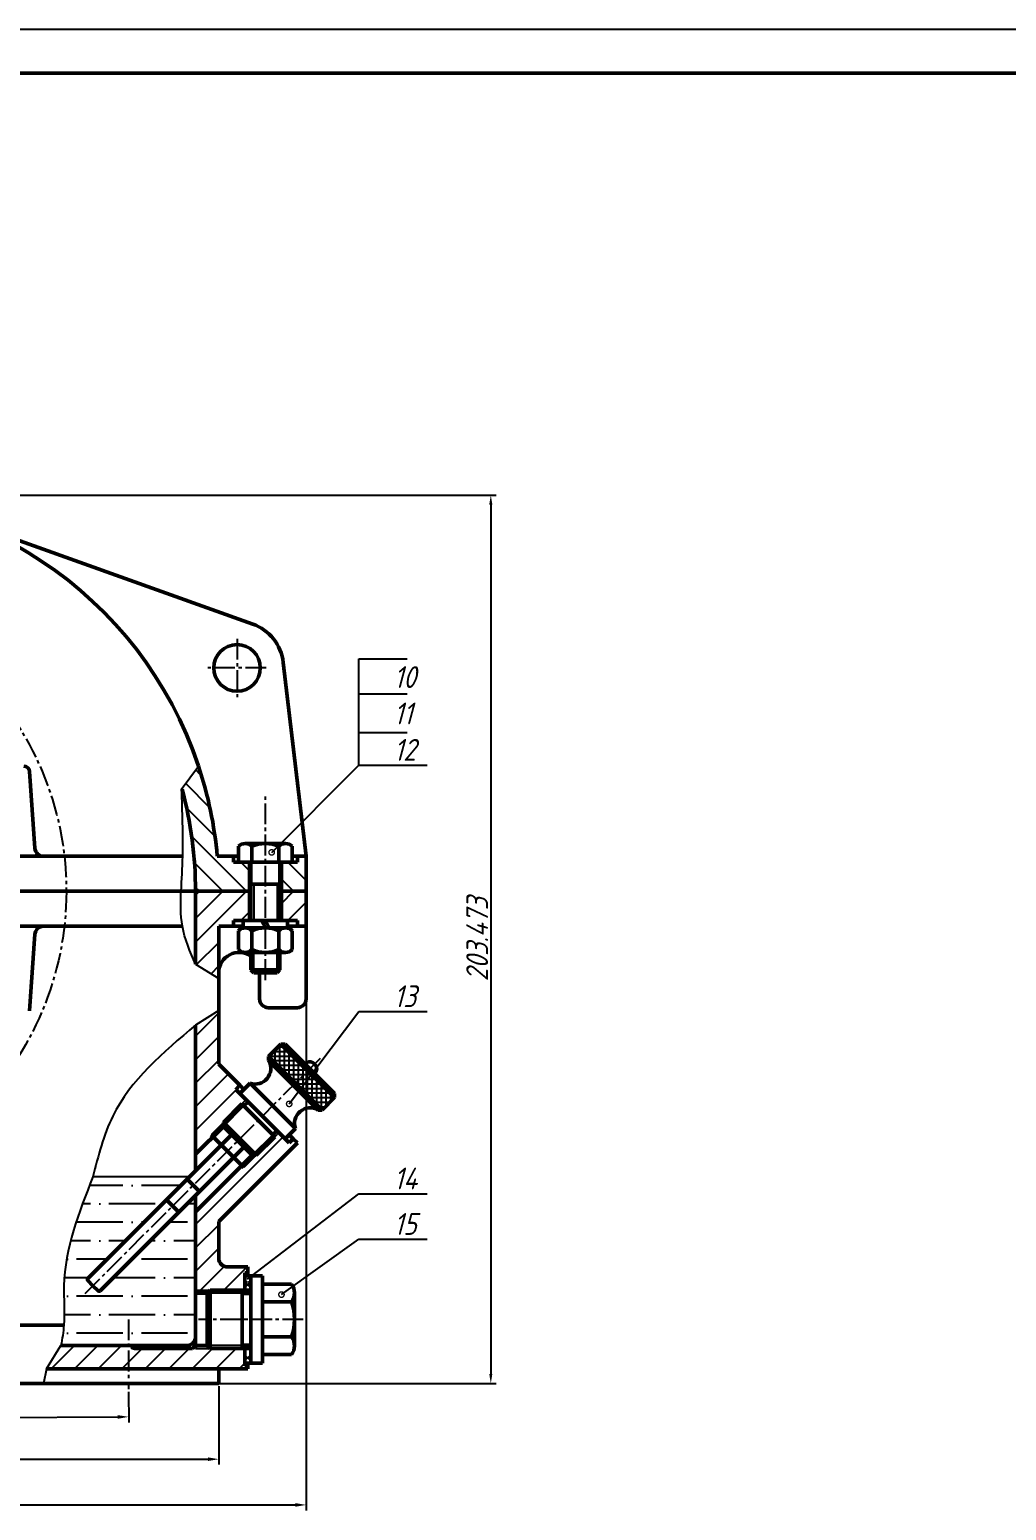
# Model space of a CAD drawing. Header units: millimetres. Extents: x 0 to 3756, y 0 to 2107.
# Drawn here: x 422.7 to 646.5, y 501.8 to 841 of the extents above; entities that cross this region are included whole.
import ezdxf
from ezdxf import colors
from ezdxf.entities.mleader import LeaderData, LeaderLine
from ezdxf.math import Vec2, Vec3

# ---------------------------------------------------------------- set-up
doc = ezdxf.new("R2010")
doc.units = ezdxf.units.MM
doc.header["$LTSCALE"] = 0.25
doc.linetypes.add('CENTER2', pattern=[28.575, 19.05, -3.175, 3.175, -3.175])
for name, color, linetype, lineweight in [('剖面线', 7, 'Continuous', 25), ('点划线', 7, 'CENTER2', 25), ('粗实线', 7, 'Continuous', 50), ('细实线', 7, 'Continuous', 25)]:
    doc.layers.add(name, color=color, linetype=linetype, lineweight=lineweight)
doc.styles.add('gbeitc', font='gbeitc.shx', dxfattribs={"height": 5, "bigfont": 'gbcbig.shx'})
doc.dimstyles.new('1-1.5 ISO-25', dxfattribs={"dimtxt": 5, "dimasz": 2.5, "dimexe": 1.25, "dimexo": 0.625, "dimtad": 1, "dimtoh": 1, "dimlfac": 1.5, "dimdsep": 46, "dimtxsty": 'gbeitc', "dimcen": 2.5, "dimadec": 0, "dimazin": 0, "dimtfac": 1, "dimtmove": 0, "dimatfit": 3, "dimfxl": 1, "dimarcsym": 0})
doc.dimstyles.new('ISO-25', dxfattribs={"dimtxt": 5, "dimasz": 2.1875, "dimexe": 1.25, "dimexo": 0.625, "dimtad": 1, "dimtoh": 1, "dimdec": 3, "dimdsep": 46, "dimtxsty": 'gbeitc', "dimcen": 2.5, "dimadec": 0, "dimazin": 0, "dimtfac": 1, "dimtdec": 3, "dimtmove": 0, "dimatfit": 3, "dimfxl": 1, "dimarcsym": 0})
pattern_1 = [(45, (44.0072, 220.6547), (-2.694077, 2.694077), [])]
pattern_2 = [(135, (44.0072, 220.6547), (-1.1973675, -1.1973675), []), (225, (44.0072, 220.6547), (1.1973675, -1.1973675), [])]
pattern_3 = [(135, (44.0072, 220.6547), (-2.694077, -2.694077), [])]

# ---------------------------------------------------------------- blocks, each defined once
blk = doc.blocks.new('*D75')
at = {"layer": 'Defpoints', "color": 0, "transparency": 16777216}
for p in [(106.93, 643.63), (486.04, 643.63), (486.04, 503.06)]:
    blk.add_point(p, dxfattribs=at)
at = {"layer": '细实线', "color": 0, "lineweight": -2, "transparency": 16777216}
for p, q in [((106.93, 643.01), (106.93, 501.81)), ((486.04, 643.01), (486.04, 501.81)), ((109.43, 503.06), (483.54, 503.06))]:
    blk.add_line(p, q, dxfattribs=at)
at = {"layer": '细实线', "color": 0, "transparency": 16777216}
for points in [[(109.43, 503.48), (109.43, 502.64), (106.93, 503.06)], [(483.54, 503.48), (483.54, 502.64), (486.04, 503.06)]]:
    blk.add_solid(points, dxfattribs=at)
at = {"layer": '细实线', "color": 0, "transparency": 16777216, "insert": (296.48, 506.19), "char_height": 5, "attachment_point": 5, "style": 'gbeitc'}
blk.add_mtext('568.67', dxfattribs=at)
blk = doc.blocks.new('*D76')
at = {"layer": 'Defpoints', "color": 0, "transparency": 16777216}
for p in [(445.37, 529.56), (155.04, 528.23), (445.4, 523.23)]:
    blk.add_point(p, dxfattribs=at)
at = {"layer": '细实线', "color": 0, "lineweight": -2, "transparency": 16777216}
for p, q in [((155.04, 527.6), (155.07, 520.64)), ((445.38, 528.94), (445.41, 521.98)), ((157.57, 521.9), (442.9, 523.22))]:
    blk.add_line(p, q, dxfattribs=at)
at = {"layer": '细实线', "color": 0, "transparency": 16777216}
for points in [[(442.9, 523.63), (442.9, 522.8), (445.4, 523.23)], [(157.57, 522.32), (157.57, 521.49), (155.07, 521.89)]]:
    blk.add_solid(points, dxfattribs=at)
at = {"layer": '细实线', "color": 0, "transparency": 16777216, "insert": (300.22, 525.68), "char_height": 5, "attachment_point": 5, "rotation": 0.2631, "style": 'gbeitc'}
blk.add_mtext('435.51', dxfattribs=at)
blk = doc.blocks.new('*D71')
at = {"layer": 'Defpoints', "color": 0, "transparency": 16777216}
for p in [(126.93, 530.89), (466.04, 530.89), (466.04, 513.54)]:
    blk.add_point(p, dxfattribs=at)
at = {"layer": '细实线', "color": 0, "lineweight": -2, "transparency": 16777216}
for p, q in [((126.93, 530.27), (126.93, 512.29)), ((466.04, 530.27), (466.04, 512.29)), ((129.43, 513.54), (463.54, 513.54))]:
    blk.add_line(p, q, dxfattribs=at)
at = {"layer": '细实线', "color": 0, "transparency": 16777216}
for points in [[(129.43, 513.95), (129.43, 513.12), (126.93, 513.54)], [(463.54, 513.95), (463.54, 513.12), (466.04, 513.54)]]:
    blk.add_solid(points, dxfattribs=at)
at = {"layer": '细实线', "color": 0, "transparency": 16777216, "insert": (296.48, 516.66), "char_height": 5, "attachment_point": 5, "style": 'gbeitc'}
blk.add_mtext('508.67', dxfattribs=at)
blk = doc.blocks.new('_DotSmall')
at = {"color": 0, "linetype": 'ByBlock', "const_width": 0.5}
blk.add_lwpolyline([(-0.0625, 0, 1), (0.0625, 0, 1)], format="xyb", close=True, dxfattribs=at)
blk = doc.blocks.new('*D97')
at = {"layer": 'Defpoints', "color": 0, "transparency": 16777216}
for p in [(375.3, 734.37), (375.3, 530.89), (528.35, 530.89)]:
    blk.add_point(p, dxfattribs=at)
at = {"layer": '细实线', "color": 0, "lineweight": -2, "transparency": 16777216}
for p, q in [((375.93, 734.37), (529.6, 734.37)), ((528.35, 732.18), (528.35, 533.08)), ((375.93, 530.89), (529.6, 530.89))]:
    blk.add_line(p, q, dxfattribs=at)
at = {"layer": '细实线', "color": 0, "transparency": 16777216}
for points in [[(527.99, 732.18), (528.71, 732.18), (528.35, 734.37)], [(527.99, 533.08), (528.71, 533.08), (528.35, 530.89)]]:
    blk.add_solid(points, dxfattribs=at)
at = {"layer": '细实线', "color": 0, "transparency": 16777216, "insert": (525.23, 632.63), "char_height": 5, "attachment_point": 5, "rotation": 90, "style": 'gbeitc'}
blk.add_mtext('203.473', dxfattribs=at)

msp = doc.modelspace()

# ---------------------------------------------------------------- hatches: boundary and pattern name
at = {"layer": '剖面线'}
h = msp.add_hatch(dxfattribs=at)
h.set_pattern_fill('ANSI31', color=0, scale=1.2, angle=90, style=0)
h.set_pattern_definition(pattern_3)
edge = h.paths.add_edge_path()
edge.add_line((466.0398, 651.6314), (469.3731, 651.6314))
edge.add_line((469.3731, 651.6314), (469.3731, 650.298))
edge.add_line((469.3731, 650.298), (473.0398, 650.298))
edge.add_line((473.0398, 650.298), (473.0398, 643.6314))
edge.add_line((473.0398, 643.6314), (460.7064, 643.6314))
edge.add_arc((375.3031, 643.6314), 85.4033, 0, 15.855572)
edge.add_line((457.4571, 666.9647), (461.3924, 672.298))
edge.add_arc((375.3031, 643.6314), 90.7367, 5.058178, 18.41712, ccw=False)
edge.add_line((465.6864, 651.6314), (466.0398, 651.6314))
h = msp.add_hatch(dxfattribs=at)
h.set_pattern_fill('ANSI31', color=0, scale=1.2, angle=90, style=0)
h.set_pattern_definition(pattern_3)
h.paths.add_polyline_path([(486.0398, 651.6314), (486.0398, 643.6314), (480.3731, 643.6314), (480.3731, 650.298), (484.0398, 650.298), (484.0398, 651.6314)])
h = msp.add_hatch(dxfattribs=at)
h.set_pattern_fill('ANSI31', color=0, scale=1.2, style=0)
h.set_pattern_definition(pattern_1)
h.paths.add_polyline_path([(466.0398, 635.6314), (469.3731, 635.6314), (469.3731, 636.9647), (473.0398, 636.9647), (473.0398, 643.6314), (460.7064, 643.6314), (460.7064, 626.9647), (466.0398, 623.6314)])
h = msp.add_hatch(dxfattribs=at)
h.set_pattern_fill('ANSI31', color=0, scale=1.2, style=0)
h.set_pattern_definition(pattern_1)
h.paths.add_polyline_path([(486.0398, 635.6314), (486.0398, 643.6314), (480.3731, 643.6314), (480.3731, 636.9647), (484.0398, 636.9647), (484.0398, 635.6314)])
h = msp.add_hatch(dxfattribs=at)
h.set_pattern_fill('ANSI31', color=0, scale=1.2, style=0)
h.set_pattern_definition(pattern_1)
h.paths.add_polyline_path([(466.0398, 616.3032), (460.7064, 612.9699), (460.7064, 583.375), (467.0831, 589.7517), (467.0831, 590.6945), (471.3257, 594.9371), (471.7971, 594.4657), (472.7399, 595.4085), (469.9115, 598.237), (470.8543, 599.1798), (466.0398, 603.9943)])
h = msp.add_hatch(dxfattribs=at)
h.set_pattern_fill('ANSI37', color=0, scale=0.333333, angle=45, style=0)
h.set_pattern_definition([(90, (44.0072, 220.6547), (-1.0583333, 2e-16), []), (180, (44.0072, 220.6547), (-2e-16, -1.0583333), [])])
h.paths.add_polyline_path([(489.7105, 593.5229), (492.5389, 596.3513), (480.2824, 608.6079), (477.454, 605.7794)])
h = msp.add_hatch(dxfattribs=at)
h.set_pattern_fill('ANSI31', color=0, scale=1.2, style=0)
h.set_pattern_definition(pattern_1)
edge = h.paths.add_edge_path()
edge.add_line((483.1108, 586.9232), (482.168, 585.9804))
edge.add_line((482.168, 585.9804), (479.3396, 588.8089))
edge.add_line((479.3396, 588.8089), (478.3968, 587.8661))
edge.add_line((478.3968, 587.8661), (478.8682, 587.3946))
edge.add_line((478.8682, 587.3946), (474.6255, 583.152))
edge.add_line((474.6255, 583.152), (473.6827, 583.152))
edge.add_line((473.6827, 583.152), (460.7064, 570.1757))
edge.add_line((460.7064, 570.1757), (460.7064, 560.228))
edge.add_line((460.7064, 560.228), (460.7064, 551.5614))
edge.add_line((460.7064, 551.5614), (463.3731, 551.5614))
edge.add_line((463.3731, 551.5614), (464.0398, 552.228))
edge.add_line((464.0398, 552.228), (472.0398, 552.228))
edge.add_line((472.0398, 552.228), (472.0398, 556.228))
edge.add_line((472.0398, 556.228), (472.7064, 556.228))
edge.add_line((472.7064, 556.228), (472.7064, 557.5614))
edge.add_line((472.7064, 557.5614), (468.0398, 557.5614))
edge.add_arc((468.0398, 559.5614), 2, 180, 270, ccw=False)
edge.add_line((466.0398, 559.5614), (466.0398, 560.228))
edge.add_line((466.0398, 560.228), (466.0398, 567.9666))
edge.add_line((466.0398, 567.9666), (484.0536, 585.9804))
edge.add_line((484.0536, 585.9804), (483.1108, 586.9232))
h = msp.add_hatch(dxfattribs=at)
h.set_pattern_fill('ANSI36', color=0, scale=1.333333, angle=135, style=0)
h.set_pattern_definition([(180, (44.007, 220.6547), (-7.408333, -4.233333), [10.583333, -2.116667, 0, -2.116667])])
edge = h.paths.add_edge_path()
edge.add_line((460.7064, 560.228), (460.7064, 570.1757))
edge.add_line((460.7064, 570.1757), (460.7064, 573.9469))
edge.add_line((460.7064, 573.9469), (438.8662, 552.1067))
edge.add_arc((438.6305, 552.3424), 0.3333, 225, 315, ccw=False)
edge.add_line((438.3948, 552.1067), (437.2163, 553.2852))
edge.add_line((437.2163, 553.2852), (436.0378, 554.4637))
edge.add_arc((436.2735, 554.6994), 0.3333, 135, 225, ccw=False)
edge.add_line((436.0378, 554.9351), (459.3307, 578.228))
edge.add_line((459.3307, 578.228), (437.2163, 578.228))
edge.add_spline(control_points=[(437.2163, 578.228), (433.9825, 570.0374), (429.6142, 558.9734), (430.9523, 545.6453), (430.1595, 541.1129), (429.8882, 539.5614)], knot_values=[0, 0, 0, 0, 38.72553645, 52.31132289, 59.3823907, 59.3823907, 59.3823907, 59.3823907], degree=3, periodic=0)
edge.add_line((429.8882, 539.5614), (458.7064, 539.5614))
edge.add_arc((458.7064, 541.5614), 2, 270, 360)
edge.add_line((460.7064, 541.5614), (460.7064, 560.228))
h = msp.add_hatch(dxfattribs=at)
h.set_pattern_fill('ANSI37', color=256, scale=0.533333, angle=90, style=0)
h.set_pattern_definition(pattern_2)
h.paths.add_polyline_path([(472.0398, 555.5614), (473.3731, 555.5614), (473.3731, 552.228), (472.0398, 552.228)])
h = msp.add_hatch(dxfattribs=at)
h.set_pattern_fill('ANSI31', color=0, scale=1.2, style=0)
h.set_pattern_definition(pattern_1)
edge = h.paths.add_edge_path()
edge.add_line((426.5548, 534.228), (429.8882, 539.5614))
edge.add_line((429.8882, 539.5614), (446.0398, 539.5614))
edge.add_arc((446.7064, 539.5614), 0.6667, 180, 270)
edge.add_line((446.7064, 538.8947), (460.0398, 538.8947))
edge.add_line((460.0398, 538.8947), (460.7064, 539.5614))
edge.add_line((460.7064, 539.5614), (463.3731, 539.5614))
edge.add_line((463.3731, 539.5614), (464.0398, 538.8947))
edge.add_line((464.0398, 538.8947), (472.0398, 538.8947))
edge.add_line((472.0398, 538.8947), (472.0398, 534.8947))
edge.add_line((472.0398, 534.8947), (472.7064, 534.8947))
edge.add_line((472.7064, 534.8947), (472.7064, 534.228))
edge.add_line((472.7064, 534.228), (426.5548, 534.228))
h = msp.add_hatch(dxfattribs=at)
h.set_pattern_fill('ANSI37', color=256, scale=0.533333, angle=90, style=0)
h.set_pattern_definition(pattern_2)
h.paths.add_polyline_path([(472.0398, 535.5614), (473.3731, 535.5614), (473.3731, 538.8947), (472.0398, 538.8947)])

# ---------------------------------------------------------------- linework, layer by layer
at = {"layer": '点划线'}
for p, q in [((470.2201, 701.4544), (470.2201, 688.1211)), ((476.8868, 694.7877), (463.5535, 694.7877)), ((476.7064, 623.2807), (476.7064, 665.6314)), ((489.2391, 605.308), (434.8593, 550.9282)), ((445.3731, 545.5614), (445.3731, 529.5614)), ((485.3731, 545.5614), (461.3731, 545.5614))]:
    msp.add_line(p, q, dxfattribs=at)
msp.add_circle((360.5017, 643.6314), 70.6147, dxfattribs=at)
at = {"layer": '粗实线'}
for p, q in [((1179, 831), (25, 831)), ((473.8035, 704.8345), (405.7854, 729.0946)), ((480.8137, 696.0346), (486.0398, 651.6314)), ((422.7027, 671.0564), (423.9145, 653.4849)), ((414.2318, 651.6314), (457.6874, 651.6314)), ((423.9145, 653.4849), (423.9145, 653.4849)), ((425.2837, 651.6314), (425.2837, 651.6314)), ((466.0398, 651.6314), (465.6864, 651.6314)), ((466.0398, 651.6314), (469.3731, 651.6314)), ((469.3731, 651.6314), (469.3731, 650.298)), ((470.548, 651.6314), (469.3731, 651.6314)), ((470.548, 650.298), (470.548, 653.927)), ((472.0876, 654.5647), (481.3252, 654.5647)), ((473.6272, 650.298), (473.6272, 653.927)), ((479.7856, 650.298), (479.7856, 653.927)), ((482.8648, 650.298), (482.8648, 653.927)), ((482.8648, 651.6314), (484.0398, 651.6314)), ((484.0398, 650.298), (484.0398, 651.6314)), ((484.0398, 651.6314), (486.0398, 651.6314)), ((486.0398, 651.6314), (486.0398, 643.6314)), ((469.3731, 650.298), (484.0398, 650.298)), ((476.7064, 650.298), (470.548, 650.298)), ((470.548, 650.298), (482.8648, 650.298)), ((473.0398, 650.298), (473.0398, 643.6314)), ((473.3731, 650.298), (473.3731, 636.9647)), ((480.0398, 650.298), (480.0398, 636.9647)), ((480.3731, 643.6314), (480.3731, 650.298)), ((473.3731, 645.2314), (480.0398, 645.2314)), ((407.2837, 643.6314), (457.3541, 643.6314)), ((457.3541, 643.6314), (473.3731, 643.6314)), ((473.0398, 643.6314), (460.7064, 643.6314)), ((460.7064, 643.6314), (460.7064, 626.9647)), ((473.0398, 643.6314), (460.7064, 643.6314)), ((473.0398, 636.9647), (473.0398, 643.6314)), ((486.0398, 643.6314), (480.0398, 643.6314)), ((486.0398, 643.6314), (480.3731, 643.6314)), ((480.3731, 643.6314), (480.3731, 636.9647)), ((486.0398, 643.6314), (480.3731, 643.6314)), ((486.0398, 635.6314), (486.0398, 643.6314)), ((486.0398, 635.6314), (486.0398, 643.6314)), ((414.2318, 635.6314), (457.6874, 635.6314)), ((425.2837, 635.6314), (425.2837, 635.6314)), ((466.0398, 635.6314), (466.0398, 616.3032)), ((466.0398, 635.6314), (469.3731, 635.6314)), ((466.0398, 623.6314), (466.0398, 635.6314)), ((469.3731, 635.6314), (469.3731, 636.9647)), ((469.3731, 636.9647), (473.0398, 636.9647)), ((471.6398, 635.6314), (469.3731, 635.6314)), ((476.7064, 636.9647), (470.548, 636.9647)), ((482.8648, 636.9647), (470.548, 636.9647)), ((470.548, 634.5936), (470.548, 630.2691)), ((481.7731, 636.9647), (471.6398, 636.9647)), ((471.6398, 636.9647), (471.6398, 635.2314)), ((471.6398, 636.9647), (481.7731, 636.9647)), ((471.6398, 635.2314), (481.7731, 635.2314)), ((472.0876, 635.2314), (481.3252, 635.2314)), ((473.6272, 634.5936), (473.6272, 630.2691)), ((476.7064, 635.2314), (475.8398, 636.9647)), ((476.7064, 636.9647), (482.8648, 636.9647)), ((476.7064, 636.9647), (477.5731, 635.2314)), ((479.7856, 634.5936), (479.7856, 630.2691)), ((480.3731, 636.9647), (484.0398, 636.9647)), ((481.7731, 635.2314), (481.7731, 636.9647)), ((481.7731, 635.6314), (484.0398, 635.6314)), ((482.8648, 634.5936), (482.8648, 630.2691)), ((484.0398, 636.9647), (484.0398, 635.6314)), ((484.0398, 635.6314), (486.0398, 635.6314)), ((486.0398, 635.6314), (486.0398, 618.9647)), ((422.7027, 616.2063), (423.9145, 633.7778)), ((423.9145, 633.7778), (423.9145, 633.7778)), ((472.0876, 629.6314), (481.3252, 629.6314)), ((473.3731, 625.6314), (473.3731, 629.6314)), ((480.0398, 629.6314), (480.0398, 625.6314)), ((474.0398, 624.9647), (473.3731, 625.6314)), ((473.3731, 625.6314), (480.0398, 625.6314)), ((479.3731, 624.9647), (474.0398, 624.9647)), ((475.3731, 618.9647), (475.3731, 624.9647)), ((480.0398, 625.6314), (479.3731, 624.9647)), ((466.0398, 616.3032), (466.0398, 603.9943)), ((484.0398, 616.9647), (477.3731, 616.9647)), ((460.7064, 583.375), (460.7064, 612.9699)), ((480.2824, 608.6079), (477.454, 605.7794)), ((492.5389, 596.3513), (480.2824, 608.6079)), ((481.2252, 608.6079), (480.2824, 608.6079)), ((492.5389, 597.2941), (481.2252, 608.6079)), ((466.0398, 603.9943), (470.8543, 599.1798)), ((477.454, 605.7794), (489.7105, 593.5229)), ((477.454, 604.8366), (477.454, 605.7794)), ((477.454, 604.8366), (488.7677, 593.5229)), ((470.8543, 599.1798), (469.9115, 598.237)), ((469.9115, 598.237), (472.7399, 595.4085)), ((470.8543, 597.2941), (473.2113, 599.6512)), ((470.8543, 599.1798), (471.7971, 598.237)), ((481.2252, 586.9232), (470.8543, 597.2941)), ((473.2113, 599.6512), (483.5822, 589.2803)), ((492.5389, 596.3513), (492.5389, 597.2941)), ((471.3257, 594.9371), (467.0831, 590.6945)), ((471.3257, 594.9371), (467.0831, 590.6945)), ((471.7971, 594.4657), (471.3257, 594.9371)), ((478.8682, 587.3946), (471.3257, 594.9371)), ((472.7399, 595.4085), (471.7971, 594.4657)), ((472.7399, 595.4085), (471.7971, 594.4657)), ((489.7105, 593.5229), (492.5389, 596.3513)), ((467.0831, 590.6945), (467.0831, 589.7517)), ((467.0831, 590.6945), (467.0831, 589.7517)), ((467.0831, 590.6945), (474.6255, 583.152)), ((489.7105, 593.5229), (488.7677, 593.5229)), ((436.0378, 554.9351), (468.9687, 587.8661)), ((467.0831, 589.7517), (460.7064, 583.375)), ((464.2546, 587.8661), (471.7971, 580.3236)), ((467.0831, 589.7517), (467.0831, 589.7517)), ((467.0831, 589.7517), (473.6827, 583.152)), ((474.6255, 583.152), (478.8682, 587.3946)), ((478.8682, 587.3946), (474.6255, 583.152)), ((479.3396, 588.8089), (478.3968, 587.8661)), ((479.3396, 588.8089), (478.3968, 587.8661)), ((478.3968, 587.8661), (478.8682, 587.3946)), ((482.168, 585.9804), (479.3396, 588.8089)), ((483.5822, 589.2803), (481.2252, 586.9232)), ((483.1108, 586.9232), (482.168, 587.8661)), ((483.1108, 586.9232), (482.168, 585.9804)), ((483.1108, 586.9232), (484.0536, 585.9804)), ((438.8662, 552.1067), (471.7971, 585.0376)), ((484.0536, 585.9804), (466.0398, 567.9666)), ((460.7064, 579.6038), (460.7064, 583.375)), ((473.6827, 583.152), (460.7064, 570.1757)), ((473.6827, 583.152), (474.6255, 583.152)), ((474.6255, 583.152), (473.6827, 583.152)), ((473.6827, 583.152), (473.6827, 583.152)), ((458.7681, 577.6654), (461.5965, 574.837)), ((460.7064, 573.9469), (460.7064, 570.1757)), ((454.054, 572.9514), (456.8825, 570.123)), ((460.7064, 570.1757), (460.7064, 560.228)), ((466.0398, 567.9666), (466.0398, 560.228)), ((460.7064, 551.5614), (460.7064, 560.228)), ((460.7064, 539.5614), (460.7064, 560.228)), ((460.7064, 541.5614), (460.7064, 560.228)), ((466.0398, 559.5614), (466.0398, 560.228)), ((468.0398, 557.5614), (472.7064, 557.5614)), ((472.7064, 556.228), (472.7064, 557.5614)), ((436.0378, 554.4637), (437.2163, 553.2852)), ((438.3948, 552.1067), (437.2163, 553.2852)), ((472.0398, 552.228), (472.0398, 556.228)), ((472.0398, 556.228), (472.7064, 556.228)), ((472.0398, 555.5614), (473.3731, 555.5614)), ((472.0398, 552.228), (472.0398, 555.5614)), ((472.7064, 555.5614), (472.7064, 556.228)), ((473.3731, 535.5614), (473.3731, 555.5614)), ((473.3731, 555.5614), (476.0398, 555.5614)), ((473.3731, 555.5614), (473.3731, 552.228)), ((476.0398, 555.5614), (476.0398, 535.5614)), ((482.7064, 553.628), (476.0398, 553.628)), ((460.7064, 551.5614), (463.3731, 551.5614)), ((463.3731, 551.5614), (464.0398, 552.228)), ((463.3731, 551.5614), (464.0398, 552.228)), ((463.3731, 539.5614), (463.3731, 551.5614)), ((464.0398, 552.228), (472.0398, 552.228)), ((464.0398, 552.228), (471.3731, 552.228)), ((464.0398, 538.8947), (464.0398, 552.228)), ((471.3731, 552.228), (471.3731, 551.4947)), ((471.3731, 538.8947), (471.3731, 552.228)), ((471.3731, 551.4947), (473.3731, 551.4947)), ((473.3731, 552.228), (472.0398, 552.228)), ((482.7064, 549.5947), (476.0398, 549.5947)), ((483.3731, 539.5114), (483.3731, 551.6114)), ((360.617, 544.228), (430.5548, 544.228)), ((446.0398, 539.5614), (429.8882, 539.5614)), ((458.7064, 539.5614), (429.8882, 539.5614)), ((446.0398, 539.5614), (446.0398, 539.5614)), ((460.7064, 539.5614), (460.0398, 538.8947)), ((460.7064, 539.5614), (463.3731, 539.5614)), ((460.7064, 539.5614), (460.7064, 538.8947)), ((464.0398, 538.8947), (463.3731, 539.5614)), ((463.3731, 539.5614), (464.0398, 538.8947)), ((473.3731, 539.628), (471.3731, 539.628)), ((471.3731, 539.628), (471.3731, 538.8947)), ((482.7064, 541.528), (476.0398, 541.528)), ((446.7064, 538.8947), (460.0398, 538.8947)), ((471.3731, 538.8947), (464.0398, 538.8947)), ((464.0398, 538.8947), (472.0398, 538.8947)), ((473.3731, 538.8947), (472.0398, 538.8947)), ((472.0398, 538.8947), (472.0398, 535.5614)), ((472.0398, 538.8947), (472.0398, 534.8947)), ((473.3731, 535.5614), (473.3731, 538.8947)), ((476.0398, 537.4947), (482.7064, 537.4947)), ((472.7064, 534.228), (426.5548, 534.228)), ((466.0398, 534.228), (466.0398, 530.8947)), ((472.0398, 535.5614), (473.3731, 535.5614)), ((472.0398, 534.8947), (472.7064, 534.8947)), ((472.7064, 535.5614), (472.7064, 534.8947)), ((472.7064, 534.8947), (472.7064, 534.228)), ((476.0398, 535.5614), (473.3731, 535.5614)), ((360.617, 530.8947), (425.8882, 530.8947)), ((466.0398, 530.8947), (425.8882, 530.8947))]:
    msp.add_line(p, q, dxfattribs=at)
msp.add_circle((470.2201, 694.7877), 5.3333, dxfattribs=at)
for centre, radius, start, end in [((375.3031, 643.6314), 90.7367, 18.41712, 94.350049), ((470.2201, 694.7877), 10.6667, 6.712597, 70.370111), ((421.3725, 670.9647), 1.3333, 3.945186, 90), ((375.3031, 643.6314), 90.7367, 5.058178, 18.41712), ((369.9698, 643.6314), 90.7367, 0, 14.933477), ((425.9091, 653.6314), 2, 183.691386, 270), ((472.0876, 652.3874), 2.1773, 45, 135), ((476.7064, 646.812), 7.7527, 66.598161, 113.401839), ((481.3252, 652.3874), 2.1773, 45, 135), ((425.9091, 633.6314), 2, 90, 176.308614), ((472.0876, 633.054), 2.1773, 45, 135), ((476.7064, 627.4786), 7.7527, 66.598161, 113.401839), ((481.3252, 633.054), 2.1773, 45, 135), ((470.7064, 624.9647), 4.6667, 55.150095, 180), ((472.0876, 631.8087), 2.1773, 225, 315), ((476.7064, 637.3841), 7.7527, 246.598161, 293.401839), ((481.3252, 631.8087), 2.1773, 225, 315), ((477.3731, 618.9647), 2, 180, 270), ((484.0398, 618.9647), 2, 270, 0), ((474.3696, 603.0318), 3.5736, 251.087028, 30.334158), ((486.8821, 602.951), 1.6, 315, 135), ((486.9629, 590.4386), 3.5736, 59.665842, 198.912972), ((468.0398, 559.5614), 2, 180, 270), ((436.2735, 554.6994), 0.3333, 135, 225), ((479.9896, 551.6114), 3.3835, 323.414448, 36.585552), ((438.6305, 552.3424), 0.3333, 225, 315), ((470.8389, 545.5614), 12.5342, 341.228963, 18.771037), ((446.7064, 539.5614), 0.6667, 180, 270), ((458.7064, 541.5614), 2, 270, 0), ((479.9896, 539.5114), 3.3835, 323.414448, 36.585552)]:
    msp.add_arc(centre, radius, start, end, dxfattribs=at)
at = {"layer": '细实线'}
for p, q in [((1189, 841), (0, 841)), ((498.1414, 688.8417), (498.1414, 696.9056)), ((498.1414, 696.9056), (509.214, 696.9056)), ((498.1414, 680.0227), (498.1414, 688.8417)), ((498.1414, 688.8417), (509.214, 688.8417)), ((498.1414, 672.5227), (498.1414, 680.0227)), ((498.1414, 680.0227), (509.214, 680.0227)), ((457.4571, 666.9647), (461.3924, 672.298)), ((474.0398, 645.2314), (474.0398, 636.9647)), ((479.3731, 645.2314), (479.3731, 636.9647)), ((474.0398, 624.9647), (474.0398, 629.6314)), ((479.3731, 624.9647), (479.3731, 629.6314)), ((460.7064, 626.9647), (466.0398, 623.6314)), ((466.0398, 616.3032), (460.7064, 612.9699)), ((467.0831, 589.7517), (471.7971, 594.4657)), ((472.2685, 595.8799), (471.3257, 594.9371)), ((467.0831, 590.6945), (464.2546, 587.8661)), ((473.6827, 583.152), (478.3968, 587.8661)), ((479.811, 588.3375), (478.8682, 587.3946)), ((474.6255, 583.152), (471.7971, 580.3236)), ((436.0378, 554.9351), (459.3307, 578.228)), ((459.3307, 578.228), (437.2163, 578.228)), ((438.8662, 552.1067), (460.7064, 573.9469)), ((460.7064, 573.9469), (460.7064, 570.1757)), ((460.7064, 560.228), (460.7064, 570.1757)), ((436.0378, 554.4637), (437.2163, 553.2852)), ((438.3948, 552.1067), (437.2163, 553.2852)), ((460.7064, 552.228), (464.0398, 552.228)), ((471.3731, 551.5614), (463.3731, 551.5614)), ((426.5548, 534.228), (429.8882, 539.5614)), ((471.3731, 539.5614), (463.3731, 539.5614)), ((460.7064, 538.8947), (464.0398, 538.8947)), ((426.5548, 534.228), (425.8882, 530.8947))]:
    msp.add_line(p, q, dxfattribs=at)
for centre, start, end in [((436.2735, 554.6994), 135, 225), ((438.6305, 552.3424), 225, 315)]:
    msp.add_arc(centre, 0.3333, start, end, dxfattribs=at)
for points, knots in [([(457.4571, 666.9647), (457.629, 661.8523), (457.8906, 654.0706), (457.4911, 646.2977), (457.3541, 643.6314)], [0, 0, 0, 0, 23.00259336, 35.01300551, 35.01300551, 35.01300551, 35.01300551]), ([(460.7064, 626.9647), (459.4654, 629.8088), (457.1415, 635.1343), (457.2865, 640.9306), (457.3541, 643.6314)], [0, 0, 0, 0, 13.76618268, 25.77659483, 25.77659483, 25.77659483, 25.77659483]), ([(460.7064, 612.9699), (453.2577, 606.6697), (441.9529, 597.1081), (438.421, 583.0301), (437.2163, 578.228)], [0, 0, 0, 0, 42.29655164, 64.19297807, 64.19297807, 64.19297807, 64.19297807]), ([(437.2163, 578.228), (433.9825, 570.0374), (429.6142, 558.9734), (430.9523, 545.6453), (430.1595, 541.1129), (429.8882, 539.5614)], [0, 0, 0, 0, 38.72553645, 52.31132289, 59.3823907, 59.3823907, 59.3823907, 59.3823907])]:
    msp.add_open_spline(points, degree=3, knots=knots, dxfattribs=at)

# ---------------------------------------------------------------- dimensions: what is measured, and where the dimension line sits
dim = msp.add_linear_dim(base=(528.3503, 530.8947), p1=(375.3031, 734.368), p2=(375.3031, 530.8947), angle=90, dimstyle='ISO-25', dxfattribs=at)
dim.commit()
dim.dimension.update_dxf_attribs({"geometry": '*D97', "text_midpoint": (525.2253, 632.6314)})
dim = msp.add_linear_dim(base=(486.0398, 503.061), p1=(106.9273, 643.6314), p2=(486.0398, 643.6314), dimstyle='1-1.5 ISO-25', dxfattribs=at)
dim.commit()
dim.dimension.update_dxf_attribs({"geometry": '*D75', "text_midpoint": (296.4835, 503.061), "dimtype": 160})
dim = msp.add_linear_dim(base=(466.0398, 513.5359), p1=(126.9273, 530.8947), p2=(466.0398, 530.8947), dimstyle='1-1.5 ISO-25', dxfattribs=at)
dim.commit()
dim.dimension.update_dxf_attribs({"geometry": '*D71', "text_midpoint": (296.4835, 516.6609)})
dim = msp.add_aligned_dim(p1=(155.0382, 528.228), p2=(445.3731, 529.5614), distance=-6.3349, dimstyle='1-1.5 ISO-25', dxfattribs=at)
dim.commit()
dim.dimension.update_dxf_attribs({"geometry": '*D76', "text_midpoint": (300.2204, 525.6848)})

# ---------------------------------------------------------------- leaders
ml = msp.add_multileader_mtext('Standard')
ml.set_content('10\\P11\\P12', color=256, style='gbeitc')
ml.set_leader_properties()
ml.set_arrow_properties(name='DOTSMALL')
ml.build(insert=Vec2(0, 0))
ml.multileader.update_dxf_attribs({"text_left_attachment_type": 5, "text_right_attachment_type": 5, "dogleg_length": 6, "arrow_head_size": 2.5})
ctx = ml.context
ctx.base_point, ctx.char_height, ctx.arrow_head_size, ctx.plane_origin = Vec3(504.1414, 672.5227), 5, 2.5, Vec3(478.1528, 652.5341)
ctx.left_attachment, ctx.right_attachment = 5, 5
notes = []
notes.append((ctx, [(0, (1, 1, 0), (498.1414, 672.5227), (1, 0), 6, [(0, [(478.1528, 652.5341)], 0, [])])]))
ctx.mtext.insert, ctx.mtext.flow_direction = Vec3(506.1414, 695.1894), 5
ml = msp.add_multileader_mtext('Standard')
ml.set_content('13', color=256, style='gbeitc')
ml.set_leader_properties()
ml.set_arrow_properties(name='DOTSMALL')
ml.build(insert=Vec2(0, 0))
ml.multileader.update_dxf_attribs({"text_left_attachment_type": 5, "text_right_attachment_type": 5, "dogleg_length": 6, "arrow_head_size": 2.5})
ctx = ml.context
ctx.base_point, ctx.char_height, ctx.arrow_head_size, ctx.plane_origin = Vec3(504.1414, 616.0774), 5, 2.5, Vec3(482.1664, 594.9217)
ctx.left_attachment, ctx.right_attachment = 5, 5
notes.append((ctx, [(0, (1, 1, 0), (498.1414, 616.0774), (1, 0), 6, [(0, [(482.1664, 594.9217)], 0, [])])]))
ctx.mtext.insert, ctx.mtext.flow_direction = Vec3(506.1414, 622.0774), 5
ml = msp.add_multileader_mtext('Standard')
ml.set_content('14', color=256, style='gbeitc')
ml.set_leader_properties()
ml.set_arrow_properties(name='DOTSMALL')
ml.build(insert=Vec2(0, 0))
ml.multileader.update_dxf_attribs({"text_left_attachment_type": 5, "text_right_attachment_type": 5, "dogleg_length": 6, "arrow_head_size": 2.5})
ctx = ml.context
ctx.base_point, ctx.char_height, ctx.arrow_head_size, ctx.plane_origin = Vec3(504.1414, 574.3391), 5, 2.5, Vec3(472.6452, 554.7492)
ctx.left_attachment, ctx.right_attachment = 5, 5
notes.append((ctx, [(0, (1, 1, 0), (498.1414, 574.3391), (1, 0), 6, [(0, [(472.6452, 554.7492)], 0, [])])]))
ctx.mtext.insert, ctx.mtext.flow_direction = Vec3(506.1414, 580.3391), 5
ml = msp.add_multileader_mtext('Standard')
ml.set_content('15', color=256, style='gbeitc')
ml.set_leader_properties()
ml.set_arrow_properties(name='DOTSMALL')
ml.build(insert=Vec2(0, 0))
ml.multileader.update_dxf_attribs({"text_left_attachment_type": 5, "text_right_attachment_type": 5, "dogleg_length": 6, "arrow_head_size": 2.5})
ctx = ml.context
ctx.base_point, ctx.char_height, ctx.arrow_head_size, ctx.plane_origin = Vec3(504.1414, 563.9195), 5, 2.5, Vec3(480.3954, 551.2396)
ctx.left_attachment, ctx.right_attachment = 5, 5
notes.append((ctx, [(0, (1, 1, 0), (498.1414, 563.9195), (1, 0), 6, [(0, [(480.3954, 551.2396)], 0, [])])]))
ctx.mtext.insert, ctx.mtext.flow_direction = Vec3(506.1414, 569.9195), 5
for ctx, leaders in notes:
    for number, flags, end, landing, length, lines in leaders:
        leader = LeaderData()
        leader.index, (leader.has_last_leader_line, leader.has_dogleg_vector, leader.attachment_direction) = number, flags
        leader.last_leader_point, leader.dogleg_vector, leader.dogleg_length = Vec3(end), Vec3(landing), length
        for number, points, colour, breaks in lines:
            line = LeaderLine()
            line.index, line.vertices, line.color, line.breaks = number, Vec3.list(points), colors.encode_raw_color(colour), breaks
            leader.lines.append(line)
        ctx.leaders.append(leader)

doc.saveas('drawing.dxf')
